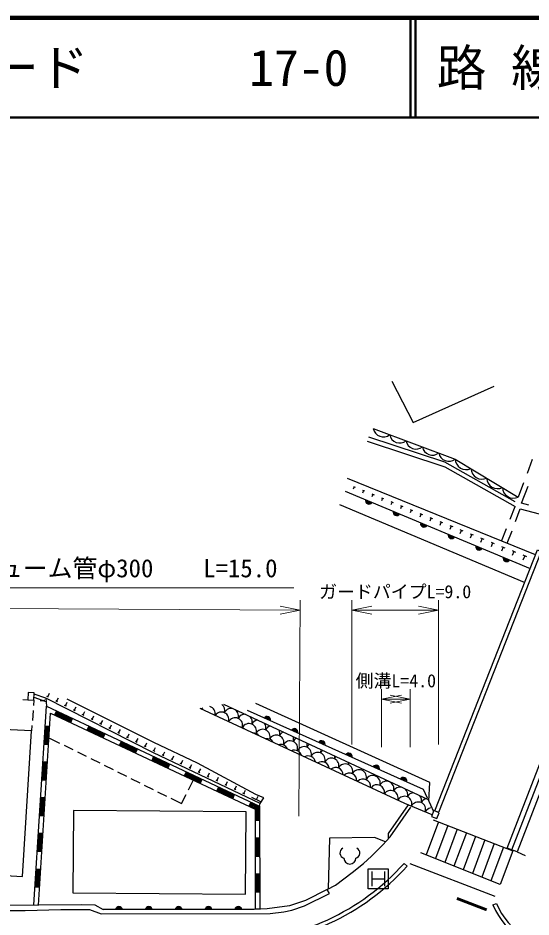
# Model space of a CAD drawing. Units: millimetres, scale not verified. Extents: x 40000 to 680000, y 20000 to 380000.
# Drawn here: x 138276 to 189862, y 289553 to 380000 of the extents above; entities that cross this region are included whole.
import ezdxf
from ezdxf.enums import TextEntityAlignment as Align

# ---------------------------------------------------------------- set-up
doc = ezdxf.new("R2010")
doc.units = ezdxf.units.MM
doc.header["$LTSCALE"] = 1000
for name, color, linetype, lineweight in [('M-BGD', 7, 'Continuous', 25), ('M-BMK-HTXT', 7, 'Continuous', 13), ('M-BMK-OTRS', 5, 'Continuous', 25), ('M-STR-HTXT', 7, 'Continuous', 13), ('M-STR-STRC', 7, 'Continuous', 25), ('M-TTL', 2, 'Continuous', 140), ('M-TTL-LINE', 7, 'Continuous', 50)]:
    doc.layers.add(name, color=color, linetype=linetype, lineweight=lineweight)
doc.layers.add('M-TTL-TXT', color=7, linetype='Continuous')
doc.styles.add('ＭＳ ゴシック', font='')
doc.styles.get('ＭＳ ゴシック').set_extended_font_data('MS Gothic')

msp = doc.modelspace()

# ---------------------------------------------------------------- linework, layer by layer
at = {"layer": 'M-BGD'}
for p, q in [((189994, 335590), (189466, 334186)), ((190322, 325998), (171403, 333654)), ((171996, 332875), (172189, 332797)), ((189114, 333250), (188568, 331798)), ((188917, 331179), (189584, 332893)), ((171176, 332395), (189778, 324614)), ((172092, 332836), (171995, 332594)), ((173027, 332457), (172925, 332205)), ((172926, 332498), (173128, 332416)), ((173971, 332075), (173864, 331812)), ((173865, 332118), (174076, 332033)), ((174923, 331690), (174812, 331415)), ((174813, 331734), (175033, 331646)), ((175885, 331301), (175769, 331015)), ((175770, 331347), (175999, 331255)), ((189646, 330980), (188917, 331179)), ((189220, 323195), (170632, 331026)), ((176855, 330908), (176735, 330611)), ((176736, 330957), (176974, 330860)), ((177834, 330512), (177709, 330204)), ((177711, 330562), (177957, 330462)), ((178694, 330164), (178950, 330061)), ((187782, 329576), (188285, 330844)), ((188306, 329351), (188786, 330616)), ((188786, 330616), (190679, 330105)), ((178822, 330112), (178693, 329792)), ((179820, 329709), (179686, 329377)), ((179687, 329762), (179952, 329655)), ((180826, 329301), (180688, 328958)), ((180689, 329357), (180964, 329246)), ((181843, 328890), (181699, 328535)), ((181701, 328948), (181985, 328833)), ((182868, 328475), (182720, 328108)), ((182721, 328534), (183015, 328416)), ((186911, 327379), (187413, 328647)), ((187471, 327152), (187951, 328417)), ((183903, 328056), (183750, 327677)), ((183752, 328118), (184055, 327995)), ((184948, 327634), (184790, 327242)), ((184792, 327697), (185104, 327570)), ((186002, 327207), (185839, 326804)), ((185841, 327272), (186164, 327142)), ((187067, 326776), (186898, 326361)), ((186900, 326843), (187233, 326709)), ((188141, 326342), (187967, 325913)), ((187969, 326411), (188312, 326272)), ((189225, 325903), (189046, 325462)), ((189049, 325974), (189401, 325832)), ((187921, 296304), (198476, 323563)), ((141266, 311705), (141448, 312062)), ((138761, 311430), (139875, 311368)), ((139875, 311368), (139834, 310827)), ((141108, 311199), (139889, 311621)), ((141090, 311587), (139909, 311968)), ((140918, 311318), (140518, 311300)), ((140913, 311418), (140922, 311219)), ((141355, 311660), (141177, 311751)), ((142246, 311206), (142068, 311297)), ((142157, 311251), (142339, 311607)), ((143048, 310797), (143230, 311153)), ((139796, 310328), (139721, 309331)), ((139882, 290783), (141129, 310754)), ((141129, 310754), (162559, 300689)), ((142138, 310280), (141946, 309872)), ((143137, 310751), (142959, 310842)), ((144028, 310297), (143850, 310388)), ((143939, 310343), (144121, 310699)), ((144830, 309888), (145011, 310245)), ((158951, 310971), (179514, 301376)), ((140331, 290755), (141536, 310065)), ((141536, 310065), (162110, 300403)), ((141985, 309954), (143614, 309189)), ((142023, 310035), (143652, 309270)), ((142061, 310117), (143690, 309351)), ((142099, 310198), (143729, 309433)), ((143576, 309107), (143767, 309514)), ((144919, 309843), (144741, 309934)), ((145810, 309389), (145632, 309480)), ((145721, 309434), (145902, 309791)), ((146611, 308980), (146793, 309336)), ((139683, 308833), (139642, 308292)), ((140981, 306946), (141093, 308743)), ((141453, 308720), (141003, 308748)), ((141071, 306941), (141183, 308737)), ((141161, 306935), (141273, 308731)), ((141251, 306929), (141363, 308726)), ((145396, 308749), (145205, 308342)), ((145281, 308505), (146911, 307740)), ((145320, 308586), (146949, 307821)), ((145358, 308668), (146987, 307903)), ((146701, 308935), (146522, 309025)), ((147591, 308480), (147413, 308571)), ((147502, 308526), (147684, 308882)), ((148393, 308071), (148575, 308428)), ((141386, 307595), (142461, 307060)), ((145243, 308423), (146872, 307658)), ((146834, 307577), (147025, 307984)), ((148482, 308026), (148304, 308117)), ((149373, 307572), (149195, 307663)), ((149284, 307617), (149466, 307974)), ((140891, 306952), (141340, 306924)), ((142909, 306838), (143804, 306392)), ((148655, 307219), (148463, 306812)), ((148502, 306893), (150131, 306128)), ((148540, 306975), (150169, 306209)), ((148578, 307056), (150207, 306291)), ((148616, 307137), (150246, 306372)), ((150264, 307118), (150086, 307208)), ((150175, 307163), (150357, 307519)), ((151155, 306663), (150977, 306754)), ((151066, 306709), (151248, 307065)), ((151933, 306267), (152115, 306623)), ((144252, 306170), (145147, 305725)), ((150093, 306046), (150284, 306454)), ((151999, 306233), (151868, 306300)), ((152047, 306210), (151999, 306233)), ((152950, 305782), (152769, 305867)), ((152860, 305825), (153031, 306186)), ((153763, 305396), (153935, 305757)), ((140757, 303353), (140869, 305150)), ((141228, 305127), (140779, 305155)), ((140847, 303348), (140959, 305144)), ((140936, 303342), (141049, 305138)), ((141026, 303336), (141138, 305133)), ((145595, 305502), (146490, 305057)), ((146938, 304834), (147834, 304389)), ((151913, 305689), (151722, 305281)), ((151760, 305363), (153389, 304598)), ((151798, 305444), (153428, 304679)), ((151837, 305526), (153466, 304760)), ((151875, 305607), (153504, 304842)), ((153351, 304516), (153543, 304923)), ((153853, 305353), (153673, 305439)), ((154757, 304924), (154576, 305010)), ((154667, 304967), (154838, 305329)), ((155570, 304539), (155741, 304900)), ((148281, 304166), (149177, 303721)), ((155172, 304158), (154980, 303751)), ((155057, 303914), (156686, 303149)), ((155095, 303995), (156725, 303230)), ((155134, 304077), (156763, 303312)), ((155660, 304496), (155480, 304581)), ((156564, 304067), (156383, 304153)), ((156473, 304110), (156645, 304471)), ((157377, 303681), (157548, 304043)), ((140667, 303359), (141116, 303331)), ((149625, 303499), (150520, 303053)), ((155019, 303832), (156648, 303067)), ((155423, 302339), (155892, 303271)), ((156610, 302986), (156801, 303393)), ((157467, 303638), (157287, 303724)), ((158371, 303210), (158190, 303295)), ((158280, 303252), (158452, 303614)), ((159184, 302824), (159355, 303185)), ((150968, 302831), (151863, 302386)), ((152311, 302163), (153206, 301718)), ((158430, 302628), (158239, 302221)), ((158277, 302302), (159907, 301537)), ((158316, 302383), (159945, 301618)), ((158354, 302465), (159983, 301700)), ((158392, 302546), (160021, 301781)), ((159274, 302781), (159093, 302867)), ((160178, 302352), (159997, 302438)), ((160087, 302395), (160259, 302756)), ((160991, 301966), (161162, 302328)), ((140532, 299760), (140645, 301557)), ((141004, 301534), (140555, 301562)), ((140622, 299755), (140734, 301551)), ((140712, 299749), (140824, 301545)), ((140802, 299743), (140914, 301540)), ((153654, 301495), (154729, 300961)), ((154729, 300961), (155198, 301893)), ((159868, 301455), (160060, 301863)), ((161081, 301924), (160900, 302009)), ((162707, 301152), (161804, 301581)), ((162256, 301366), (162427, 301728)), ((162628, 300985), (163000, 301538)), ((179450, 301522), (180046, 300156)), ((161689, 301098), (161498, 300690)), ((162200, 300460), (161536, 300772)), ((161574, 300853), (162290, 300517)), ((162380, 300574), (161612, 300935)), ((161651, 301016), (162469, 300631)), ((162110, 300403), (162134, 290343)), ((162200, 300460), (162203, 299279)), ((162293, 299280), (162290, 300517)), ((162380, 300574), (162383, 299280)), ((162473, 299280), (162469, 300631)), ((162559, 300689), (162628, 300985)), ((162559, 300689), (162584, 290344)), ((140443, 299766), (140892, 299738)), ((162563, 299280), (162113, 299279)), ((140308, 296167), (140420, 297964)), ((140780, 297941), (140330, 297969)), ((140398, 296162), (140510, 297958)), ((140488, 296156), (140600, 297952)), ((140578, 296150), (140690, 297947)), ((162567, 297480), (162117, 297479)), ((162207, 297479), (162211, 295679)), ((162297, 297480), (162301, 295680)), ((162387, 297480), (162391, 295680)), ((162477, 297480), (162481, 295680)), ((140218, 296173), (140667, 296145)), ((188454, 296097), (189275, 295743)), ((162121, 295679), (162571, 295680)), ((177096, 294934), (177396, 294664)), ((140084, 292574), (140196, 294371)), ((140555, 294348), (140106, 294376)), ((140174, 292569), (140286, 294365)), ((140263, 292563), (140376, 294359)), ((140353, 292557), (140465, 294354)), ((162575, 293880), (162125, 293879)), ((162215, 293879), (162220, 292079)), ((162305, 293880), (162310, 292080)), ((162395, 293880), (162400, 292080)), ((162485, 293880), (162490, 292080)), ((139994, 292580), (140443, 292552)), ((162130, 292079), (162580, 292080)), ((139882, 290783), (140331, 290755)), ((162584, 290344), (162134, 290343)), ((186037, 290767), (186379, 290914)), ((162036, 290313), (146824, 290293))]:
    msp.add_line(p, q, dxfattribs=at)
for points in [[(175876, 343458), (178009, 339314), (186155, 342973)], [(174004, 338696), (182236, 335630), (188568, 331798)], [(173401, 337423), (181194, 334858), (188285, 330844)], [(188284, 331324), (181199, 335300), (173541, 337819)], [(126830, 312593), (126266, 300640), (128207, 300603), (128207, 301092), (129303, 301069), (128917, 294189), (138733, 293618), (139642, 308292), (134005, 308562), (133878, 306570), (133281, 306594), (133574, 311965)], [(162628, 300985), (151917, 306067), (141090, 311587), (141129, 310754)], [(163000, 301538), (162197, 301864), (156332, 305019), (151941, 307127), (143209, 311459)], [(179921, 299834), (177164, 300990), (156607, 310538)], [(179450, 301522), (179045, 302388), (161338, 310329)], [(179584, 301213), (179683, 303085), (162199, 311037)], [(133218, 290206), (138982, 290212), (142584, 290300), (144660, 290302), (145465, 290303), (146652, 289881), (163646, 289898), (165002, 290069), (165807, 290239), (167078, 290665), (169583, 291914), (169376, 292318), (170211, 292744), (171863, 294017), (173006, 294951), (173810, 295672), (174953, 296817), (175715, 297623), (177792, 300589)], [(175532, 297429), (175521, 297951), (177528, 300854)], [(175234, 297114), (174118, 297567), (169608, 297487), (169474, 292368)], [(169376, 292318), (167184, 291222), (165562, 290674), (163333, 290385), (162036, 290313)], [(76602, 290402), (101732, 290597), (103681, 290684), (107919, 290731), (112834, 290736), (118343, 290699), (119149, 290573), (135761, 290759), (144660, 290811), (146016, 290770), (146824, 290293)]]:
    msp.add_lwpolyline(points, dxfattribs=at)
for points in [[(180190, 300220), (190510, 326477), (190873, 326334), (180553, 300078)], [(187473, 296477), (198028, 323736), (199009, 323356), (188454, 296097)], [(139269, 311402), (139875, 311368), (139917, 312114), (139311, 312148)], [(143793, 291970), (161169, 291837), (161233, 300135), (143857, 300269)], [(179861, 299678), (180405, 299467), (180631, 300049), (180086, 300261)]]:
    msp.add_lwpolyline(points, close=True, dxfattribs=at)
for centre, radius, start, end in [((175009, 338878), 1022, 190.27428, 308.86805), ((176655, 338265), 1022, 190.27428, 308.86805), ((178302, 337652), 1022, 190.27428, 308.86805), ((179948, 337039), 1022, 190.27428, 308.86805), ((181594, 336426), 1022, 190.27428, 308.86805), ((183341, 335670), 1106, 182.04007, 295.58998), ((184924, 334711), 1106, 182.04007, 295.58998), ((186507, 333753), 1106, 182.04007, 295.58998), ((188090, 332795), 1106, 182.04007, 295.58998), ((173578, 331448), 354, 166.10083, 328.50601), ((173578, 331448), 283, 168.32487, 326.28197), ((173578, 331448), 212, 172.0712, 322.53565), ((173578, 331448), 142, 179.78293, 314.82392), ((173578, 331448), 100, 190.10059, 304.50625), ((176346, 330291), 354, 166.10083, 328.50601), ((176346, 330291), 283, 168.32487, 326.28197), ((176346, 330291), 212, 172.0712, 322.53565), ((176346, 330291), 142, 179.78293, 314.82392), ((176346, 330291), 100, 190.10059, 304.50625), ((179114, 329133), 354, 166.10083, 328.50601), ((179114, 329133), 283, 168.32487, 326.28197), ((179114, 329133), 212, 172.0712, 322.53565), ((179114, 329133), 142, 179.78293, 314.82392), ((179114, 329133), 100, 190.10059, 304.50625), ((181881, 327976), 354, 166.10083, 328.50601), ((181881, 327976), 283, 168.32487, 326.28197), ((181881, 327976), 212, 172.0712, 322.53565), ((181881, 327976), 142, 179.78293, 314.82392), ((181881, 327976), 100, 190.10059, 304.50625), ((184649, 326818), 354, 166.10083, 328.50601), ((184649, 326818), 283, 168.32487, 326.28197), ((184649, 326818), 212, 172.0712, 322.53565), ((184649, 326818), 142, 179.78293, 314.82392), ((184649, 326818), 100, 190.10059, 304.50625), ((187417, 325661), 354, 166.10083, 328.50601), ((187417, 325661), 283, 168.32487, 326.28197), ((187417, 325661), 212, 172.0712, 322.53565), ((187417, 325661), 142, 179.78293, 314.82392), ((187417, 325661), 100, 190.10059, 304.50625), ((155964, 310584), 752, 352.82249, 358.01112), ((157348, 310004), 752, 129.13319, 141.82462), ((157348, 310004), 752, 348.34969, 71.81086), ((158310, 310360), 752, 150.29219, 153.29746), ((156927, 310940), 752, 341.19719, 343.853), ((158310, 310360), 752, 341.19719, 50.65187), ((159693, 309780), 752, 341.19719, 153.29746), ((159272, 310715), 752, 341.19719, 342.35921), ((160656, 310135), 752, 152.1427, 153.29746), ((158731, 309424), 752, 343.95792, 146.21639), ((160114, 308844), 752, 341.19719, 150.55612), ((161077, 309199), 752, 84.8456, 153.29746), ((161077, 309199), 752, 341.19719, 45.11933), ((162460, 308619), 752, 95.47934, 153.29746), ((163326, 309378), 354, 344.64593, 147.05111), ((163326, 309378), 283, 346.86997, 144.82707), ((163326, 309378), 212, 350.6163, 141.08075), ((163326, 309378), 142, 358.32803, 133.36902), ((163326, 309378), 100, 8.64569, 123.05136), ((160535, 307908), 752, 51.46023, 78.71409), ((161498, 308264), 752, 341.19719, 153.29746), ((162881, 307684), 752, 341.19719, 153.29746), ((162460, 308619), 752, 341.19719, 34.4856), ((163843, 308039), 752, 103.46418, 153.29746), ((166063, 308150), 354, 344.64593, 147.05111), ((166063, 308150), 283, 346.86997, 144.82707), ((161918, 307328), 752, 38.80745, 91.36687), ((164264, 307104), 752, 341.19719, 153.29746), ((163843, 308039), 752, 341.19719, 26.50076), ((165226, 307459), 752, 110.23714, 153.29746), ((166063, 308150), 212, 350.6163, 141.08075), ((165226, 307459), 752, 341.19719, 19.72779), ((166610, 306879), 752, 116.29245, 153.29746), ((166063, 308150), 142, 358.32803, 133.36902), ((166063, 308150), 100, 8.64569, 123.05136), ((163302, 306748), 752, 30.31598, 99.85833), ((164685, 306168), 752, 23.35194, 106.82238), ((165647, 306523), 752, 341.19719, 153.29746), ((167031, 305943), 752, 341.19719, 153.29746), ((167993, 306299), 752, 121.87189, 153.29746), ((166610, 306879), 752, 341.19719, 13.67249), ((168801, 306923), 354, 344.64593, 147.05111), ((168801, 306923), 283, 346.86997, 144.82707), ((168801, 306923), 212, 350.6163, 141.08075), ((168801, 306923), 142, 358.32803, 133.36902), ((168801, 306923), 100, 8.64569, 123.05136), ((166068, 305588), 752, 17.23315, 112.94116), ((167452, 305008), 752, 11.65791, 118.51641), ((168414, 305363), 752, 341.19719, 153.29746), ((169376, 305719), 752, 127.11638, 153.29746), ((167993, 306299), 752, 341.19719, 8.09305), ((169376, 305719), 752, 341.19719, 2.84855), ((171538, 305695), 354, 344.64593, 147.05111), ((171538, 305695), 283, 346.86997, 144.82707), ((171538, 305695), 212, 350.6163, 141.08075), ((171538, 305695), 142, 358.32803, 133.36902), ((171538, 305695), 100, 8.64569, 123.05136), ((168835, 304428), 752, 6.46019, 123.71412), ((169797, 304783), 752, 341.19719, 153.29746), ((170760, 305138), 752, 132.11776, 153.29746), ((171180, 304203), 752, 341.19719, 153.29746), ((172143, 304558), 752, 136.94093, 153.29746), ((170760, 305138), 752, 341.19719, 357.84718), ((174275, 304468), 354, 344.64593, 147.05111), ((170218, 303847), 752, 1.53614, 128.63817), ((171601, 303267), 752, 356.81472, 133.35959), ((172564, 303623), 752, 341.19719, 153.29746), ((173526, 303978), 752, 141.63497, 153.29746), ((172143, 304558), 752, 341.19719, 353.02401), ((174275, 304468), 283, 346.86997, 144.82707), ((174275, 304468), 212, 350.6163, 141.08075), ((174275, 304468), 142, 358.32803, 133.36902), ((174275, 304468), 100, 8.64569, 123.05136), ((172985, 302687), 752, 352.2439, 137.93042), ((173947, 303043), 752, 341.19719, 153.29746), ((174909, 303398), 752, 146.23925, 153.29746), ((173526, 303978), 752, 341.19719, 348.32997), ((175330, 302463), 752, 341.19719, 153.29746), ((174909, 303398), 752, 341.19719, 343.72568), ((176293, 302818), 752, 150.78717, 153.29746), ((177013, 303240), 354, 344.64593, 147.05111), ((177013, 303240), 283, 346.86997, 144.82707), ((177013, 303240), 212, 350.6163, 141.08075), ((177013, 303240), 142, 358.32803, 133.36902), ((177013, 303240), 100, 8.64569, 123.05136), ((174368, 302107), 752, 347.78324, 142.39107), ((175751, 301527), 752, 343.39968, 146.77463), ((176714, 301882), 752, 80.3771, 153.29746), ((176714, 301882), 752, 341.19719, 49.58784), ((177134, 300947), 752, 341.19719, 151.10962), ((178097, 301302), 752, 92.69767, 153.29746), ((178097, 301302), 752, 341.19719, 37.26726), ((179480, 300722), 752, 101.23483, 153.29746), ((178518, 300367), 752, 341.19719, 153.29746), ((179901, 299787), 752, 102.40301, 153.29746), ((171182, 295999), 536, 116.08703, 255.33416), ((172110, 295999), 536, 284.66584, 63.91297), ((159542, 310750), 23628, 271.43569, 317.98153), ((171646, 295481), 600, 180, 360), ((159542, 310750), 24032, 271.43569, 317.98153), ((148430, 290241), 354, 8.87256, 171.27773), ((148430, 290241), 283, 11.09659, 169.05369), ((148430, 290241), 212, 14.84292, 165.30737), ((148430, 290241), 142, 22.55465, 157.59564), ((148430, 290241), 100, 32.87231, 147.27798), ((151430, 290245), 354, 8.87256, 171.27773), ((151430, 290245), 283, 11.09659, 169.05369), ((151430, 290245), 212, 14.84292, 165.30737), ((151430, 290245), 142, 22.55465, 157.59564), ((151430, 290245), 100, 32.87231, 147.27798), ((154430, 290249), 354, 8.87256, 171.27773), ((154430, 290249), 283, 11.09659, 169.05369), ((154430, 290249), 212, 14.84292, 165.30737), ((154430, 290249), 142, 22.55465, 157.59564), ((154430, 290249), 100, 32.87231, 147.27798), ((157430, 290253), 354, 8.87256, 171.27773), ((157430, 290253), 283, 11.09659, 169.05369), ((157430, 290253), 212, 14.84292, 165.30737), ((157430, 290253), 142, 22.55465, 157.59564), ((157430, 290253), 100, 32.87231, 147.27798), ((160430, 290257), 354, 8.87256, 171.27773), ((160430, 290257), 283, 11.09659, 169.05369), ((160430, 290257), 212, 14.84292, 165.30737), ((160430, 290257), 142, 22.55465, 157.59564), ((160430, 290257), 100, 32.87231, 147.27798), ((193445, 293952), 8064, 203.26351, 269.95159), ((193445, 293952), 7692, 203.26351, 269.95159)]:
    msp.add_arc(centre, radius, start, end, dxfattribs=at)
at = {"layer": 'M-BMK-OTRS'}
for p, q in [((180566, 299125), (179325, 295794)), ((180029, 299335), (188018, 296214)), ((181497, 298761), (180255, 295424)), ((182429, 298397), (181184, 295054)), ((183360, 298034), (182114, 294685)), ((184292, 297670), (183043, 294315)), ((185224, 297306), (183972, 293945)), ((186155, 296942), (184902, 293575)), ((187087, 296578), (185831, 293206)), ((177682, 294926), (186236, 291663))]:
    msp.add_line(p, q, dxfattribs=at)
msp.add_lwpolyline([(188018, 296214), (186761, 292836), (178773, 296013)], dxfattribs=at)
at = {"layer": 'M-STR-HTXT'}
for p, q in [((133254, 322678), (166004, 322678)), ((166531, 299704), (166639, 321426)), ((171853, 306925), (171853, 321426)), ((180553, 306925), (180553, 321426)), ((76189, 320874), (166634, 320426)), ((166634, 320426), (164632, 320036)), ((166634, 320426), (164636, 320836)), ((171853, 320426), (173853, 320826)), ((171853, 320426), (180553, 320426)), ((171853, 320426), (173853, 320026)), ((180553, 320426), (178553, 320826)), ((180553, 320426), (178553, 320026)), ((174834, 306644), (174834, 312466)), ((177702, 306644), (177702, 312466)), ((174834, 311466), (176834, 311866)), ((174834, 311466), (177702, 311466)), ((174834, 311466), (176834, 311066)), ((177702, 311466), (175702, 311866)), ((177702, 311466), (175702, 311066))]:
    msp.add_line(p, q, dxfattribs=at)
at = {"layer": 'M-STR-STRC'}
for p, q in [((173496, 292394), (173496, 294394)), ((173496, 294394), (175496, 294394)), ((173871, 294144), (173871, 292644)), ((175121, 294144), (175121, 292644)), ((175496, 294394), (175496, 292394)), ((173871, 293394), (175121, 293394)), ((175496, 292394), (173496, 292394))]:
    msp.add_line(p, q, dxfattribs=at)
at = {"layer": 'M-TTL'}
msp.add_line((680000, 380000), (40000, 380000), dxfattribs=at)
at = {"layer": 'M-TTL-LINE'}
for p, q in [((177750, 380000), (177750, 370000)), ((178250, 380000), (178250, 370000)), ((40000, 370000), (680000, 370000))]:
    msp.add_line(p, q, dxfattribs=at)

# ---------------------------------------------------------------- texts
at = {"layer": 'M-BMK-HTXT', "style": 'ＭＳ ゴシック'}
msp.add_text('一', height=2566, rotation=339, dxfattribs=at).set_placement((183136, 288860), align=Align.BOTTOM_CENTER)
at = {"layer": 'M-STR-HTXT', "style": 'ＭＳ ゴシック'}
msp.add_text('ヒューム管φ300\u3000\u3000L=15.0', height=1833, dxfattribs=at).set_placement((133754, 323178), align=Align.BOTTOM_LEFT)
for s, p in [('ガードパイプL=9.0', (176203, 321226)), ('側溝L=4.0', (176268, 312266))]:
    msp.add_text(s, height=1320, dxfattribs=at).set_placement(p, align=Align.BOTTOM_CENTER)
at = {"layer": 'M-TTL-TXT', "style": 'ＭＳ ゴシック'}
for s, p in [('路 線 名', (180380, 375000)), ('図面コード', (120380, 375000)), ('17-0', (161521, 375000))]:
    msp.add_text(s, height=3666, dxfattribs=at).set_placement(p, align=Align.MIDDLE_LEFT)

doc.saveas('drawing.dxf')
